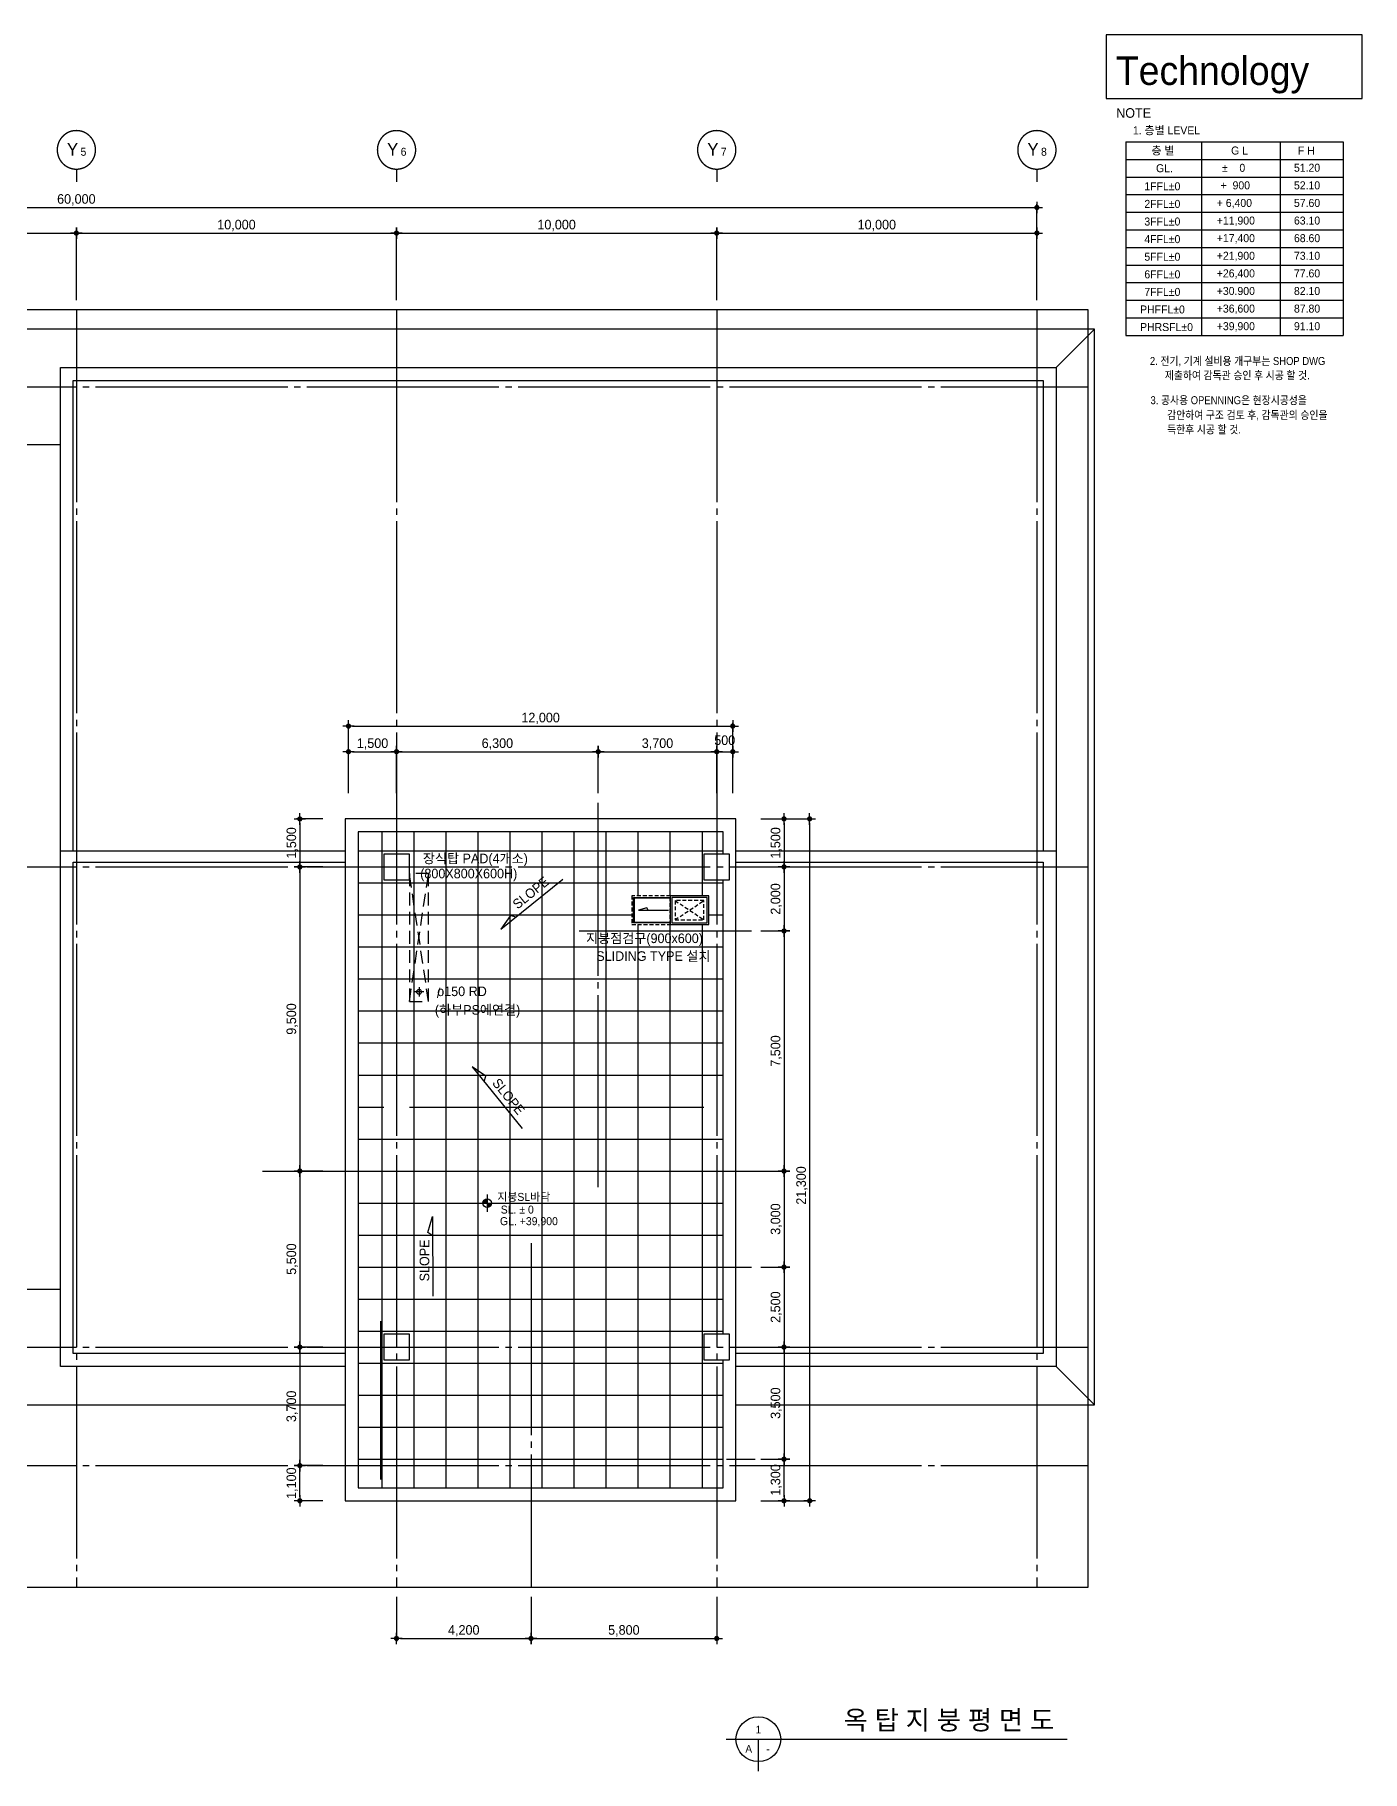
# Model space of a CAD drawing. Extents: x 14664173 to 14742335, y -1804798 to -1750552.
# Drawn here: x 14700873 to 14742335, y -1804798 to -1750552 of the extents above; entities that cross this region are included whole.
import ezdxf
from ezdxf.enums import TextEntityAlignment as Align

# ---------------------------------------------------------------- set-up
doc = ezdxf.new("R2010")
doc.units = 0
doc.header["$LTSCALE"] = 100
doc.header["$MEASUREMENT"] = 0
doc.header["$PDSIZE"] = -10
for name, pattern in [('CEN', [66, 60, -2, 2, -2]), ('HID', [2.3, 1.5, -0.8]), ('HIDD', [6, 4, -2])]:
    doc.linetypes.add(name, pattern=pattern)
doc.layers.get('0').update_dxf_attribs({"linetype": 'CONTINUOUS'})
doc.layers.get('Defpoints').update_dxf_attribs({"linetype": 'CONTINUOUS'})
for name, color, linetype in [('0-점검사다리', 7, 'CONTINUOUS'), ('8', 8, 'CONTINUOUS'), ('AXIS', 7, 'CEN'), ('CEN', 1, 'CEN'), ('DIM', 7, 'CONTINUOUS'), ('EL4', 6, 'CONTINUOUS'), ('HAT', 5, 'CONTINUOUS'), ('LEVEL-1', 4, 'CONTINUOUS'), ('SYM', 7, 'CONTINUOUS'), ('TE2', 3, 'CONTINUOUS'), ('TEXT', 2, 'CONTINUOUS'), ('TEXT1', 7, 'CONTINUOUS'), ('TITLE', 3, 'CONTINUOUS'), ('WINE', 8, 'CONTINUOUS'), ('우수드레인', 8, 'CONTINUOUS')]:
    doc.layers.add(name, color=color, linetype=linetype)
doc.styles.add('HY울를도M', font='HYWULM.TTF')
doc.styles.add('굴림', font='H2HDRM.TTF')
doc.styles.add('돋음', font='Dotum.ttf', dxfattribs={"height": 3})
doc.dimstyles.new('DIM50', dxfattribs={"dimscale": 50, "dimtxt": 3, "dimasz": 1.2, "dimexe": 1, "dimexo": 1, "dimgap": 0.6, "dimtad": 1, "dimdec": 4, "dimzin": 0, "dimdsep": 46, "dimlunit": 6, "dimtxsty": '굴림', "dimblk": 'DOTT', "dimcen": 0.09, "dimadec": 0, "dimazin": 0, "dimtfac": 1, "dimtdec": 4, "dimtofl": 0, "dimtmove": 2, "dimatfit": 2, "dimldrblk": 'DOTT', "dimfxl": 1, "dimtolj": 1, "dimtzin": 0, "dimarcsym": 0})

# ---------------------------------------------------------------- blocks, each defined once
blk = doc.blocks.new('DOTT')
for p, q in [((-1.5, 0), (1.5, 0)), ((0, 1.5), (0, -1.5))]:
    blk.add_line(p, q)
at = {"color": 6, "const_width": 0.68}
blk.add_lwpolyline([(-0.34, 0, 1), (0.34, 0, 1)], format="xyb", close=True, dxfattribs=at)
blk = doc.blocks.new('*D5')
at = {"layer": 'Defpoints', "color": 0, "lineweight": -3}
for p in [(14732173, -1755949), (14672173, -1759149), (14732173, -1759149)]:
    blk.add_point(p, dxfattribs=at)
at = {"layer": 'DIM', "color": 7, "lineweight": -2}
for p, q in [((14672173, -1758849), (14672173, -1755849)), ((14732173, -1758849), (14732173, -1755849)), ((14672293, -1755949), (14732053, -1755949))]:
    blk.add_line(p, q, dxfattribs=at)
at = {"layer": 'DIM', "color": 7, "lineweight": -2, "xscale": 120, "yscale": 120, "zscale": 120, "rotation": 180}
blk.add_blockref('DOTT', (14672173, -1755949), dxfattribs=at)
at = {"layer": 'DIM', "color": 7, "lineweight": -2, "xscale": 120, "yscale": 120, "zscale": 120}
blk.add_blockref('DOTT', (14732173, -1755949), dxfattribs=at)
at = {"layer": 'DIM', "color": 3, "insert": (14702173, -1755710), "char_height": 300, "attachment_point": 5, "style": '굴림'}
blk.add_mtext('\\A1;60,000', dxfattribs=at)
blk = doc.blocks.new('*D8')
at = {"layer": 'Defpoints', "color": 0, "lineweight": -3}
for p in [(14702173, -1756749), (14692173, -1759149), (14702173, -1759149)]:
    blk.add_point(p, dxfattribs=at)
at = {"layer": 'DIM', "color": 7, "lineweight": -2}
for p, q in [((14692173, -1758849), (14692173, -1756649)), ((14692293, -1756749), (14702053, -1756749)), ((14702173, -1758849), (14702173, -1756649))]:
    blk.add_line(p, q, dxfattribs=at)
at = {"layer": 'DIM', "color": 7, "lineweight": -2, "xscale": 120, "yscale": 120, "zscale": 120, "rotation": 180}
blk.add_blockref('DOTT', (14692173, -1756749), dxfattribs=at)
at = {"layer": 'DIM', "color": 7, "lineweight": -2, "xscale": 120, "yscale": 120, "zscale": 120}
blk.add_blockref('DOTT', (14702173, -1756749), dxfattribs=at)
at = {"layer": 'DIM', "color": 3, "insert": (14697173, -1756511), "char_height": 300, "attachment_point": 5, "style": '굴림'}
blk.add_mtext('\\A1;10,000', dxfattribs=at)
blk = doc.blocks.new('*D9')
at = {"layer": 'Defpoints', "color": 0, "lineweight": -3}
for p in [(14712173, -1756749), (14702173, -1759149), (14712173, -1759149)]:
    blk.add_point(p, dxfattribs=at)
at = {"layer": 'DIM', "color": 7, "lineweight": -2}
for p, q in [((14702173, -1758849), (14702173, -1756649)), ((14702293, -1756749), (14712053, -1756749)), ((14712173, -1758849), (14712173, -1756649))]:
    blk.add_line(p, q, dxfattribs=at)
at = {"layer": 'DIM', "color": 7, "lineweight": -2, "xscale": 120, "yscale": 120, "zscale": 120, "rotation": 180}
blk.add_blockref('DOTT', (14702173, -1756749), dxfattribs=at)
at = {"layer": 'DIM', "color": 7, "lineweight": -2, "xscale": 120, "yscale": 120, "zscale": 120}
blk.add_blockref('DOTT', (14712173, -1756749), dxfattribs=at)
at = {"layer": 'DIM', "color": 3, "insert": (14707173, -1756511), "char_height": 300, "attachment_point": 5, "style": '굴림'}
blk.add_mtext('\\A1;10,000', dxfattribs=at)
blk = doc.blocks.new('*D10')
at = {"layer": 'Defpoints', "color": 0, "lineweight": -3}
for p in [(14722173, -1756749), (14712173, -1759149), (14722173, -1759149)]:
    blk.add_point(p, dxfattribs=at)
at = {"layer": 'DIM', "color": 7, "lineweight": -2}
for p, q in [((14712173, -1758849), (14712173, -1756649)), ((14712293, -1756749), (14722053, -1756749)), ((14722173, -1758849), (14722173, -1756649))]:
    blk.add_line(p, q, dxfattribs=at)
at = {"layer": 'DIM', "color": 7, "lineweight": -2, "xscale": 120, "yscale": 120, "zscale": 120, "rotation": 180}
blk.add_blockref('DOTT', (14712173, -1756749), dxfattribs=at)
at = {"layer": 'DIM', "color": 7, "lineweight": -2, "xscale": 120, "yscale": 120, "zscale": 120}
blk.add_blockref('DOTT', (14722173, -1756749), dxfattribs=at)
at = {"layer": 'DIM', "color": 3, "insert": (14717173, -1756511), "char_height": 300, "attachment_point": 5, "style": '굴림'}
blk.add_mtext('\\A1;10,000', dxfattribs=at)
blk = doc.blocks.new('*D11')
at = {"layer": 'Defpoints', "color": 0, "lineweight": -3}
for p in [(14732173, -1756749), (14722173, -1759149), (14732173, -1759149)]:
    blk.add_point(p, dxfattribs=at)
at = {"layer": 'DIM', "color": 7, "lineweight": -2}
for p, q in [((14722173, -1758849), (14722173, -1756649)), ((14722293, -1756749), (14732053, -1756749)), ((14732173, -1758849), (14732173, -1756649))]:
    blk.add_line(p, q, dxfattribs=at)
at = {"layer": 'DIM', "color": 7, "lineweight": -2, "xscale": 120, "yscale": 120, "zscale": 120, "rotation": 180}
blk.add_blockref('DOTT', (14722173, -1756749), dxfattribs=at)
at = {"layer": 'DIM', "color": 7, "lineweight": -2, "xscale": 120, "yscale": 120, "zscale": 120}
blk.add_blockref('DOTT', (14732173, -1756749), dxfattribs=at)
at = {"layer": 'DIM', "color": 3, "insert": (14727173, -1756511), "char_height": 300, "attachment_point": 5, "style": '굴림'}
blk.add_mtext('\\A1;10,000', dxfattribs=at)
blk = doc.blocks.new('*D12')
at = {"layer": 'Defpoints', "color": 0, "lineweight": -3}
for p in [(14723255, -1776549), (14723255, -1778549), (14724275, -1778549)]:
    blk.add_point(p, dxfattribs=at)
at = {"layer": 'DIM', "color": 7, "lineweight": -2}
for p, q in [((14723555, -1776549), (14724375, -1776549)), ((14724275, -1776669), (14724275, -1778429)), ((14723555, -1778549), (14724375, -1778549))]:
    blk.add_line(p, q, dxfattribs=at)
at = {"layer": 'DIM', "color": 7, "lineweight": -2, "xscale": 120, "yscale": 120, "zscale": 120}
for p, rotation in [((14724275, -1776549), 90), ((14724275, -1778549), 270)]:
    blk.add_blockref('DOTT', p, dxfattribs=dict(at, rotation=rotation))
at = {"layer": 'DIM', "color": 3, "insert": (14724036, -1777549), "char_height": 300, "attachment_point": 5, "rotation": 90, "style": '굴림'}
blk.add_mtext('\\A1;2,000', dxfattribs=at)
blk = doc.blocks.new('*D13')
at = {"layer": 'Defpoints', "color": 0, "lineweight": -3}
for p in [(14723255, -1778549), (14723255, -1786049), (14724275, -1786049)]:
    blk.add_point(p, dxfattribs=at)
at = {"layer": 'DIM', "color": 7, "lineweight": -2}
for p, q in [((14723555, -1778549), (14724375, -1778549)), ((14724275, -1778669), (14724275, -1785929)), ((14723555, -1786049), (14724375, -1786049))]:
    blk.add_line(p, q, dxfattribs=at)
at = {"layer": 'DIM', "color": 7, "lineweight": -2, "xscale": 120, "yscale": 120, "zscale": 120}
for p, rotation in [((14724275, -1778549), 90), ((14724275, -1786049), 270)]:
    blk.add_blockref('DOTT', p, dxfattribs=dict(at, rotation=rotation))
at = {"layer": 'DIM', "color": 3, "insert": (14724037, -1782299), "char_height": 300, "attachment_point": 5, "rotation": 90, "style": '굴림'}
blk.add_mtext('\\A1;7,500', dxfattribs=at)
blk = doc.blocks.new('*D14')
at = {"layer": 'Defpoints', "color": 0, "lineweight": -3}
for p in [(14723255, -1786049), (14723255, -1789049), (14724275, -1789049)]:
    blk.add_point(p, dxfattribs=at)
at = {"layer": 'DIM', "color": 7, "lineweight": -2}
for p, q in [((14723555, -1786049), (14724375, -1786049)), ((14724275, -1786169), (14724275, -1788929)), ((14723555, -1789049), (14724375, -1789049))]:
    blk.add_line(p, q, dxfattribs=at)
at = {"layer": 'DIM', "color": 7, "lineweight": -2, "xscale": 120, "yscale": 120, "zscale": 120}
for p, rotation in [((14724275, -1786049), 90), ((14724275, -1789049), 270)]:
    blk.add_blockref('DOTT', p, dxfattribs=dict(at, rotation=rotation))
at = {"layer": 'DIM', "color": 3, "insert": (14724036, -1787549), "char_height": 300, "attachment_point": 5, "rotation": 90, "style": '굴림'}
blk.add_mtext('\\A1;3,000', dxfattribs=at)
blk = doc.blocks.new('*D15')
at = {"layer": 'Defpoints', "color": 0, "lineweight": -3}
for p in [(14723255, -1791549), (14723255, -1795049), (14724275, -1795049)]:
    blk.add_point(p, dxfattribs=at)
at = {"layer": 'DIM', "color": 7, "lineweight": -2}
for p, q in [((14723555, -1791549), (14724375, -1791549)), ((14724275, -1791669), (14724275, -1794929)), ((14723555, -1795049), (14724375, -1795049))]:
    blk.add_line(p, q, dxfattribs=at)
at = {"layer": 'DIM', "color": 7, "lineweight": -2, "xscale": 120, "yscale": 120, "zscale": 120}
for p, rotation in [((14724275, -1791549), 90), ((14724275, -1795049), 270)]:
    blk.add_blockref('DOTT', p, dxfattribs=dict(at, rotation=rotation))
at = {"layer": 'DIM', "color": 3, "insert": (14724036, -1793299), "char_height": 300, "attachment_point": 5, "rotation": 90, "style": '굴림'}
blk.add_mtext('\\A1;3,500', dxfattribs=at)
blk = doc.blocks.new('*D16')
at = {"layer": 'Defpoints', "color": 0, "lineweight": -3}
for p in [(14723255, -1795049), (14724275, -1795049), (14723255, -1796349)]:
    blk.add_point(p, dxfattribs=at)
at = {"layer": 'DIM', "color": 7, "lineweight": -2}
for p, q in [((14723555, -1795049), (14724375, -1795049)), ((14724275, -1796229), (14724275, -1795169)), ((14723555, -1796349), (14724375, -1796349))]:
    blk.add_line(p, q, dxfattribs=at)
at = {"layer": 'DIM', "color": 7, "lineweight": -2, "xscale": 120, "yscale": 120, "zscale": 120}
for p, rotation in [((14724275, -1795049), 90), ((14724275, -1796349), 270)]:
    blk.add_blockref('DOTT', p, dxfattribs=dict(at, rotation=rotation))
at = {"layer": 'DIM', "color": 3, "insert": (14724036, -1795699), "char_height": 300, "attachment_point": 5, "rotation": 90, "style": '굴림'}
blk.add_mtext('\\A1;1,300', dxfattribs=at)
blk = doc.blocks.new('BOMBOM_S')
at = {"color": 7}
blk.add_line((0, 0.4), (0, 0), dxfattribs=at)
blk.add_lwpolyline([(-0.6, 1, 1), (0.6, 1, 1), (-0.6, 1, 1)], format="xyb", dxfattribs=at)
at = {"color": 1, "style": '돋음'}
for tag, p, height in [('X', (-0.295, 0.816), 0.4), ('N', (0.129, 0.816), 0.25)]:
    blk.add_attdef(tag, p, '', height=height, dxfattribs=at)
blk = doc.blocks.new('*D23')
at = {"layer": 'Defpoints', "color": 0, "lineweight": -3}
for p in [(14722173, -1772949), (14718473, -1774549), (14722173, -1774549)]:
    blk.add_point(p, dxfattribs=at)
at = {"layer": 'DIM', "color": 7, "lineweight": -2}
for p, q in [((14718473, -1774249), (14718473, -1772849)), ((14718593, -1772949), (14722053, -1772949)), ((14722173, -1774249), (14722173, -1772849))]:
    blk.add_line(p, q, dxfattribs=at)
at = {"layer": 'DIM', "color": 7, "lineweight": -2, "xscale": 120, "yscale": 120, "zscale": 120, "rotation": 180}
blk.add_blockref('DOTT', (14718473, -1772949), dxfattribs=at)
at = {"layer": 'DIM', "color": 7, "lineweight": -2, "xscale": 120, "yscale": 120, "zscale": 120}
blk.add_blockref('DOTT', (14722173, -1772949), dxfattribs=at)
at = {"layer": 'DIM', "color": 3, "insert": (14720323, -1772710), "char_height": 300, "attachment_point": 5, "style": '굴림'}
blk.add_mtext('\\A1;3,700', dxfattribs=at)
blk = doc.blocks.new('*D24')
at = {"layer": 'Defpoints', "color": 0, "lineweight": -3}
for p in [(14718473, -1772949), (14712173, -1774549), (14718473, -1774549)]:
    blk.add_point(p, dxfattribs=at)
at = {"layer": 'DIM', "color": 7, "lineweight": -2}
for p, q in [((14712173, -1774249), (14712173, -1772849)), ((14712293, -1772949), (14718353, -1772949)), ((14718473, -1774249), (14718473, -1772849))]:
    blk.add_line(p, q, dxfattribs=at)
at = {"layer": 'DIM', "color": 7, "lineweight": -2, "xscale": 120, "yscale": 120, "zscale": 120, "rotation": 180}
blk.add_blockref('DOTT', (14712173, -1772949), dxfattribs=at)
at = {"layer": 'DIM', "color": 7, "lineweight": -2, "xscale": 120, "yscale": 120, "zscale": 120}
blk.add_blockref('DOTT', (14718473, -1772949), dxfattribs=at)
at = {"layer": 'DIM', "color": 3, "insert": (14715323, -1772710), "char_height": 300, "attachment_point": 5, "style": '굴림'}
blk.add_mtext('\\A1;6,300', dxfattribs=at)
blk = doc.blocks.new('*D25')
at = {"layer": 'Defpoints', "color": 0, "lineweight": -3}
for p in [(14723255, -1789049), (14723255, -1791549), (14724275, -1791549)]:
    blk.add_point(p, dxfattribs=at)
at = {"layer": 'DIM', "color": 7, "lineweight": -2}
for p, q in [((14723555, -1789049), (14724375, -1789049)), ((14724275, -1789169), (14724275, -1791429)), ((14723555, -1791549), (14724375, -1791549))]:
    blk.add_line(p, q, dxfattribs=at)
at = {"layer": 'DIM', "color": 7, "lineweight": -2, "xscale": 120, "yscale": 120, "zscale": 120}
for p, rotation in [((14724275, -1789049), 90), ((14724275, -1791549), 270)]:
    blk.add_blockref('DOTT', p, dxfattribs=dict(at, rotation=rotation))
at = {"layer": 'DIM', "color": 3, "insert": (14724036, -1790299), "char_height": 300, "attachment_point": 5, "rotation": 90, "style": '굴림'}
blk.add_mtext('\\A1;2,500', dxfattribs=at)
blk = doc.blocks.new('*D26')
at = {"layer": 'Defpoints', "color": 0, "lineweight": -3}
for p in [(14710173, -1776549), (14709153, -1786049), (14710173, -1786049)]:
    blk.add_point(p, dxfattribs=at)
at = {"layer": 'DIM', "color": 7, "lineweight": -2}
for p, q in [((14709873, -1776549), (14709053, -1776549)), ((14709153, -1776669), (14709153, -1785929)), ((14709873, -1786049), (14709053, -1786049))]:
    blk.add_line(p, q, dxfattribs=at)
at = {"layer": 'DIM', "color": 7, "lineweight": -2, "xscale": 120, "yscale": 120, "zscale": 120}
for p, rotation in [((14709153, -1776549), 90), ((14709153, -1786049), 270)]:
    blk.add_blockref('DOTT', p, dxfattribs=dict(at, rotation=rotation))
at = {"layer": 'DIM', "color": 3, "insert": (14708915, -1781299), "char_height": 300, "attachment_point": 5, "rotation": 90, "style": '굴림'}
blk.add_mtext('\\A1;9,500', dxfattribs=at)
blk = doc.blocks.new('*D27')
at = {"layer": 'Defpoints', "color": 0, "lineweight": -3}
for p in [(14710173, -1786049), (14709153, -1791549), (14710173, -1791549)]:
    blk.add_point(p, dxfattribs=at)
at = {"layer": 'DIM', "color": 7, "lineweight": -2}
for p, q in [((14709873, -1786049), (14709053, -1786049)), ((14709153, -1786169), (14709153, -1791429)), ((14709873, -1791549), (14709053, -1791549))]:
    blk.add_line(p, q, dxfattribs=at)
at = {"layer": 'DIM', "color": 7, "lineweight": -2, "xscale": 120, "yscale": 120, "zscale": 120}
for p, rotation in [((14709153, -1786049), 90), ((14709153, -1791549), 270)]:
    blk.add_blockref('DOTT', p, dxfattribs=dict(at, rotation=rotation))
at = {"layer": 'DIM', "color": 3, "insert": (14708915, -1788799), "char_height": 300, "attachment_point": 5, "rotation": 90, "style": '굴림'}
blk.add_mtext('\\A1;5,500', dxfattribs=at)
blk = doc.blocks.new('*D28')
at = {"layer": 'Defpoints', "color": 0, "lineweight": -3}
for p in [(14723255, -1775049), (14723255, -1776549), (14724275, -1776549)]:
    blk.add_point(p, dxfattribs=at)
at = {"layer": 'DIM', "color": 7, "lineweight": -2}
for p, q in [((14723555, -1775049), (14724375, -1775049)), ((14724275, -1775169), (14724275, -1776429)), ((14723555, -1776549), (14724375, -1776549))]:
    blk.add_line(p, q, dxfattribs=at)
at = {"layer": 'DIM', "color": 7, "lineweight": -2, "xscale": 120, "yscale": 120, "zscale": 120}
for p, rotation in [((14724275, -1775049), 90), ((14724275, -1776549), 270)]:
    blk.add_blockref('DOTT', p, dxfattribs=dict(at, rotation=rotation))
at = {"layer": 'DIM', "color": 3, "insert": (14724037, -1775799), "char_height": 300, "attachment_point": 5, "rotation": 90, "style": '굴림'}
blk.add_mtext('\\A1;1,500', dxfattribs=at)
blk = doc.blocks.new('*D29')
at = {"layer": 'Defpoints', "color": 0, "lineweight": -3}
for p in [(14710173, -1791549), (14709153, -1795249), (14710173, -1795249)]:
    blk.add_point(p, dxfattribs=at)
at = {"layer": 'DIM', "color": 7, "lineweight": -2}
for p, q in [((14709873, -1791549), (14709053, -1791549)), ((14709153, -1791669), (14709153, -1795129)), ((14709873, -1795249), (14709053, -1795249))]:
    blk.add_line(p, q, dxfattribs=at)
at = {"layer": 'DIM', "color": 7, "lineweight": -2, "xscale": 120, "yscale": 120, "zscale": 120}
for p, rotation in [((14709153, -1791549), 90), ((14709153, -1795249), 270)]:
    blk.add_blockref('DOTT', p, dxfattribs=dict(at, rotation=rotation))
at = {"layer": 'DIM', "color": 3, "insert": (14708914, -1793399), "char_height": 300, "attachment_point": 5, "rotation": 90, "style": '굴림'}
blk.add_mtext('\\A1;3,700', dxfattribs=at)
blk = doc.blocks.new('*D30')
at = {"layer": 'Defpoints', "color": 0, "lineweight": -3}
for p in [(14712173, -1772949), (14710673, -1774549), (14712173, -1774549)]:
    blk.add_point(p, dxfattribs=at)
at = {"layer": 'DIM', "color": 7, "lineweight": -2}
for p, q in [((14710673, -1774249), (14710673, -1772849)), ((14710793, -1772949), (14712053, -1772949)), ((14712173, -1774249), (14712173, -1772849))]:
    blk.add_line(p, q, dxfattribs=at)
at = {"layer": 'DIM', "color": 7, "lineweight": -2, "xscale": 120, "yscale": 120, "zscale": 120, "rotation": 180}
blk.add_blockref('DOTT', (14710673, -1772949), dxfattribs=at)
at = {"layer": 'DIM', "color": 7, "lineweight": -2, "xscale": 120, "yscale": 120, "zscale": 120}
blk.add_blockref('DOTT', (14712173, -1772949), dxfattribs=at)
at = {"layer": 'DIM', "color": 3, "insert": (14711423, -1772711), "char_height": 300, "attachment_point": 5, "style": '굴림'}
blk.add_mtext('\\A1;1,500', dxfattribs=at)
blk = doc.blocks.new('*D31')
at = {"layer": 'Defpoints', "color": 0, "lineweight": -3}
for p in [(14722673, -1772949), (14722173, -1774549), (14722673, -1774549)]:
    blk.add_point(p, dxfattribs=at)
at = {"layer": 'DIM', "color": 7, "lineweight": -2}
for p, q in [((14722173, -1774249), (14722173, -1772849)), ((14722293, -1772949), (14722553, -1772949)), ((14722673, -1774249), (14722673, -1772849))]:
    blk.add_line(p, q, dxfattribs=at)
at = {"layer": 'DIM', "color": 7, "lineweight": -2, "xscale": 120, "yscale": 120, "zscale": 120, "rotation": 180}
blk.add_blockref('DOTT', (14722173, -1772949), dxfattribs=at)
at = {"layer": 'DIM', "color": 7, "lineweight": -2, "xscale": 120, "yscale": 120, "zscale": 120}
blk.add_blockref('DOTT', (14722673, -1772949), dxfattribs=at)
at = {"layer": 'DIM', "color": 3, "insert": (14722423, -1772592), "char_height": 300, "attachment_point": 5, "style": '굴림'}
blk.add_mtext('\\A1;500', dxfattribs=at)
blk = doc.blocks.new('*D32')
at = {"layer": 'Defpoints', "color": 0, "lineweight": -3}
for p in [(14710173, -1775049), (14709153, -1776549), (14710173, -1776549)]:
    blk.add_point(p, dxfattribs=at)
at = {"layer": 'DIM', "color": 7, "lineweight": -2}
for p, q in [((14709873, -1775049), (14709053, -1775049)), ((14709153, -1775169), (14709153, -1776429)), ((14709873, -1776549), (14709053, -1776549))]:
    blk.add_line(p, q, dxfattribs=at)
at = {"layer": 'DIM', "color": 7, "lineweight": -2, "xscale": 120, "yscale": 120, "zscale": 120}
for p, rotation in [((14709153, -1775049), 90), ((14709153, -1776549), 270)]:
    blk.add_blockref('DOTT', p, dxfattribs=dict(at, rotation=rotation))
at = {"layer": 'DIM', "color": 3, "insert": (14708915, -1775799), "char_height": 300, "attachment_point": 5, "rotation": 90, "style": '굴림'}
blk.add_mtext('\\A1;1,500', dxfattribs=at)
blk = doc.blocks.new('*D33')
at = {"layer": 'Defpoints', "color": 0, "lineweight": -3}
for p in [(14709153, -1795249), (14710173, -1795249), (14710173, -1796349)]:
    blk.add_point(p, dxfattribs=at)
at = {"layer": 'DIM', "color": 7, "lineweight": -2}
for p, q in [((14709873, -1795249), (14709053, -1795249)), ((14709153, -1796229), (14709153, -1795369)), ((14709873, -1796349), (14709053, -1796349))]:
    blk.add_line(p, q, dxfattribs=at)
at = {"layer": 'DIM', "color": 7, "lineweight": -2, "xscale": 120, "yscale": 120, "zscale": 120}
for p, rotation in [((14709153, -1795249), 90), ((14709153, -1796349), 270)]:
    blk.add_blockref('DOTT', p, dxfattribs=dict(at, rotation=rotation))
at = {"layer": 'DIM', "color": 3, "insert": (14708915, -1795799), "char_height": 300, "attachment_point": 5, "rotation": 90, "style": '굴림'}
blk.add_mtext('\\A1;1,100', dxfattribs=at)
blk = doc.blocks.new('*D34')
at = {"layer": 'Defpoints', "color": 0, "lineweight": -3}
for p in [(14722673, -1772149), (14710673, -1774549), (14722673, -1774549)]:
    blk.add_point(p, dxfattribs=at)
at = {"layer": 'DIM', "color": 7, "lineweight": -2}
for p, q in [((14710673, -1774249), (14710673, -1772049)), ((14710793, -1772149), (14722553, -1772149)), ((14722673, -1774249), (14722673, -1772049))]:
    blk.add_line(p, q, dxfattribs=at)
at = {"layer": 'DIM', "color": 7, "lineweight": -2, "xscale": 120, "yscale": 120, "zscale": 120, "rotation": 180}
blk.add_blockref('DOTT', (14710673, -1772149), dxfattribs=at)
at = {"layer": 'DIM', "color": 7, "lineweight": -2, "xscale": 120, "yscale": 120, "zscale": 120}
blk.add_blockref('DOTT', (14722673, -1772149), dxfattribs=at)
at = {"layer": 'DIM', "color": 3, "insert": (14716673, -1771910), "char_height": 300, "attachment_point": 5, "style": '굴림'}
blk.add_mtext('\\A1;12,000', dxfattribs=at)
blk = doc.blocks.new('*D35')
at = {"layer": 'Defpoints', "color": 0, "lineweight": -3}
for p in [(14723255, -1775049), (14723255, -1796349), (14725075, -1796349)]:
    blk.add_point(p, dxfattribs=at)
at = {"layer": 'DIM', "color": 7, "lineweight": -2}
for p, q in [((14723555, -1775049), (14725175, -1775049)), ((14725075, -1775169), (14725075, -1796229)), ((14723555, -1796349), (14725175, -1796349))]:
    blk.add_line(p, q, dxfattribs=at)
at = {"layer": 'DIM', "color": 7, "lineweight": -2, "xscale": 120, "yscale": 120, "zscale": 120}
for p, rotation in [((14725075, -1775049), 90), ((14725075, -1796349), 270)]:
    blk.add_blockref('DOTT', p, dxfattribs=dict(at, rotation=rotation))
at = {"layer": 'DIM', "color": 3, "insert": (14724836, -1786499), "char_height": 300, "attachment_point": 5, "rotation": 90, "style": '굴림'}
blk.add_mtext('\\A1;21,300', dxfattribs=at)
blk = doc.blocks.new('*D36')
at = {"layer": 'Defpoints', "color": 0, "lineweight": -3}
for p in [(14712173, -1799049), (14716373, -1799049), (14716373, -1800649)]:
    blk.add_point(p, dxfattribs=at)
at = {"layer": 'DIM', "color": 7, "lineweight": -2}
for p, q in [((14712173, -1799349), (14712173, -1800749)), ((14716373, -1799349), (14716373, -1800749)), ((14712293, -1800649), (14716253, -1800649))]:
    blk.add_line(p, q, dxfattribs=at)
at = {"layer": 'DIM', "color": 7, "lineweight": -2, "xscale": 120, "yscale": 120, "zscale": 120, "rotation": 180}
blk.add_blockref('DOTT', (14712173, -1800649), dxfattribs=at)
at = {"layer": 'DIM', "color": 7, "lineweight": -2, "xscale": 120, "yscale": 120, "zscale": 120}
blk.add_blockref('DOTT', (14716373, -1800649), dxfattribs=at)
at = {"layer": 'DIM', "color": 3, "insert": (14714273, -1800410), "char_height": 300, "attachment_point": 5, "style": '굴림'}
blk.add_mtext('\\A1;4,200', dxfattribs=at)
blk = doc.blocks.new('*D37')
at = {"layer": 'Defpoints', "color": 0, "lineweight": -3}
for p in [(14716373, -1799049), (14722173, -1799049), (14722173, -1800649)]:
    blk.add_point(p, dxfattribs=at)
at = {"layer": 'DIM', "color": 7, "lineweight": -2}
for p, q in [((14716373, -1799349), (14716373, -1800749)), ((14722173, -1799349), (14722173, -1800749)), ((14716493, -1800649), (14722053, -1800649))]:
    blk.add_line(p, q, dxfattribs=at)
at = {"layer": 'DIM', "color": 7, "lineweight": -2, "xscale": 120, "yscale": 120, "zscale": 120, "rotation": 180}
blk.add_blockref('DOTT', (14716373, -1800649), dxfattribs=at)
at = {"layer": 'DIM', "color": 7, "lineweight": -2, "xscale": 120, "yscale": 120, "zscale": 120}
blk.add_blockref('DOTT', (14722173, -1800649), dxfattribs=at)
at = {"layer": 'DIM', "color": 3, "insert": (14719273, -1800411), "char_height": 300, "attachment_point": 5, "style": '굴림'}
blk.add_mtext('\\A1;5,800', dxfattribs=at)

msp = doc.modelspace()

# ---------------------------------------------------------------- hatches: boundary and pattern name
at = {"layer": '8'}
h = msp.add_hatch(dxfattribs=at)
h.set_pattern_fill('_USER', color=256, scale=1000, style=0, double=1, pattern_type=0)
h.set_pattern_definition([(0, (14590723.2, -1769049.2), (0, 1000), []), (90, (14590723.2, -1769049.2), (-1000, 6e-14), [])])
h.paths.add_polyline_path([(14712573.21252, -1783649.19177), (14711773.21252, -1783649.19177), (14711773.21252, -1784449.19177), (14712573.21252, -1784449.19177)], flags=0)
h.paths.add_polyline_path([(14721923.21252, -1777449.19177), (14721923.21252, -1778349.19177), (14720723.21252, -1778349.19177), (14720723.21252, -1777449.19177)])
h.paths.add_polyline_path([(14721773.21252, -1783649.19177), (14722373.21252, -1783649.19177), (14722373.21252, -1775449.19177), (14710973.21252, -1775449.19177), (14710973.21252, -1795949.19177), (14722373.21252, -1795949.19177), (14722373.21252, -1784449.19177), (14721773.21252, -1784449.19177)])
h.paths.add_polyline_path([(14720723.21252, -1777449.19177), (14720723.21252, -1778349.19177), (14719523.21252, -1778349.19177), (14719523.21252, -1777449.19177)])
at = {"layer": 'LEVEL-1'}
h = msp.add_hatch(color=256, dxfattribs=at)
h.paths.add_polyline_path([(14715002.05043, -1787049.19177), (14715002.05043, -1786914.79312, 0.4142135624), (14714867.65177, -1787049.19177)])
h.paths.add_polyline_path([(14715002.05043, -1787049.19177), (14715002.05043, -1787183.59043, 0.4142135624), (14715136.44909, -1787049.19177)])

# ---------------------------------------------------------------- linework, layer by layer
at = {"layer": '0-점검사다리', "color": 6, "linetype": 'HID', "ltscale": 0.8}
for p, q in [((14720873.21252, -1778199.19177), (14721773.21252, -1777599.19177)), ((14720873.21252, -1777599.19177), (14721773.21252, -1778199.19177))]:
    msp.add_line(p, q, dxfattribs=at)
for points in [[(14720723.21252, -1777449.19177), (14719523.21252, -1777449.19177), (14719523.21252, -1778349.19177), (14720723.21252, -1778349.19177)], [(14721773.21252, -1777599.19177), (14720873.21252, -1777599.19177), (14720873.21252, -1778199.19177), (14721773.21252, -1778199.19177)], [(14721773.21252, -1777599.19177), (14720873.21252, -1777599.19177), (14720873.21252, -1778199.19177), (14721773.21252, -1778199.19177)], [(14721773.21252, -1777599.19177), (14720873.21252, -1777599.19177), (14720873.21252, -1778199.19177), (14721773.21252, -1778199.19177)]]:
    msp.add_lwpolyline(points, close=True, dxfattribs=at)
at = {"layer": '0-점검사다리', "color": 6, "ltscale": 0.8}
for points in [[(14721923.21252, -1777449.19177), (14720723.21252, -1777449.19177), (14720723.21252, -1778349.19177), (14721923.21252, -1778349.19177)], [(14721873.21252, -1777499.19177), (14720773.21252, -1777499.19177), (14720773.21252, -1778299.19177), (14721873.21252, -1778299.19177)]]:
    msp.add_lwpolyline(points, close=True, dxfattribs=at)
at = {"layer": '8'}
for p, q in [((14734947.83558, -1753896.6152), (14734947.83558, -1759946.5547)), ((14734947.83558, -1753896.6152), (14741734.95657, -1753896.6152)), ((14737313.35086, -1753896.6152), (14737313.35086, -1759946.5547)), ((14739766.2297, -1753896.6152), (14739766.2297, -1759946.5547)), ((14741734.95657, -1753896.6152), (14741734.95657, -1759946.5547)), ((14734947.83558, -1754446.6097), (14741734.95657, -1754446.6097)), ((14734947.83558, -1754996.6042), (14741734.95657, -1754996.6042)), ((14734947.83558, -1755546.5987), (14741734.95657, -1755546.5987)), ((14734947.83558, -1756096.5932), (14741734.95657, -1756096.5932)), ((14734947.83558, -1756646.5877), (14741734.95657, -1756646.5877)), ((14734947.83558, -1757196.5822), (14741734.95657, -1757196.5822)), ((14734947.83558, -1757746.5767), (14741734.95657, -1757746.5767)), ((14734947.83558, -1758296.5712), (14741734.95657, -1758296.5712)), ((14734947.83558, -1758846.5657), (14741734.95657, -1758846.5657)), ((14734947.83558, -1759396.5602), (14741734.95657, -1759396.5602)), ((14733973.21252, -1759749.19177), (14732773.21252, -1760949.19177)), ((14734947.83558, -1759946.5547), (14741734.95657, -1759946.5547)), ((14701673.21252, -1776049.19177), (14710573.21252, -1776049.19177)), ((14702073.21252, -1776399.19177), (14710573.21252, -1776399.19177)), ((14722773.21252, -1776049.19177), (14732773.21252, -1776049.19177)), ((14722773.21252, -1776399.19177), (14732373.21252, -1776399.19177)), ((14733973.21252, -1793349.19177), (14732773.21252, -1792149.19177))]:
    msp.add_line(p, q, dxfattribs=at)
at = {"layer": '8', "ltscale": 3}
msp.add_lwpolyline([(14734334.95658, -1752546.6152), (14742334.95657, -1752546.6152), (14742334.95657, -1750552.37395), (14734334.95658, -1750552.37395)], close=True, dxfattribs=at)
at = {"layer": '8'}
for points in [[(14722773.21252, -1793349.19177), (14733973.21252, -1793349.19177), (14733973.21252, -1759749.19177), (14700173.21252, -1759749.19177), (14700173.21252, -1763349.19177), (14701673.21252, -1763349.19177)], [(14710573.21252, -1792149.19177), (14701673.21252, -1792149.19177), (14701673.21252, -1760949.19177), (14732773.21252, -1760949.19177), (14732773.21252, -1792149.19177), (14722773.21252, -1792149.19177)], [(14702073.21252, -1776049.19177), (14702073.21252, -1761349.19177), (14732373.21252, -1761349.19177), (14732373.21252, -1776049.19177)], [(14732373.21252, -1776399.19177), (14732373.21252, -1791749.19177), (14722773.21252, -1791749.19177), (14722773.21252, -1775049.19177), (14721673.21408, -1775049.19177)], [(14710573.21252, -1791749.19177), (14702073.21252, -1791749.19177), (14702073.21252, -1776399.19177)], [(14701673.21252, -1789749.19178), (14679473.21252, -1789749.19177), (14679473.21252, -1791299.19177)], [(14679323.21252, -1793349.19177), (14710573.21252, -1793349.19177)]]:
    msp.add_lwpolyline(points, dxfattribs=at)
at = {"layer": 'CEN', "linetype": 'CEN'}
for p, q in [((14702173.21252, -1759149.19177), (14702173.21252, -1799049.19177)), ((14712173.21252, -1759149.19177), (14712173.21252, -1799049.19177)), ((14722173.21252, -1759149.19177), (14722173.21252, -1799049.19177)), ((14732173.21252, -1759149.19177), (14732173.21252, -1799049.19177)), ((14669773.21252, -1761549.19177), (14733773.21252, -1761549.19177)), ((14718473.21252, -1786549.19177), (14718473.21252, -1774549.19177)), ((14669773.21252, -1776549.19177), (14733773.21252, -1776549.19177)), ((14717873.36911, -1778549.19177), (14723255.49679, -1778549.19177)), ((14707981.95656, -1786049.19177), (14723685.95656, -1786049.19177)), ((14717873.21252, -1786049.19177), (14723255.49679, -1786049.19177)), ((14716373.21252, -1788298.67909), (14716373.21252, -1799049.19177)), ((14714853.67094, -1789049.19177), (14723255.49679, -1789049.19177)), ((14711673.21252, -1790740.00879), (14711673.21252, -1795681.56875)), ((14669773.21252, -1791549.19177), (14733773.21252, -1791549.19177)), ((14669773.21252, -1795249.19177), (14733773.21252, -1795249.19177)), ((14715875.63475, -1795049.19177), (14723375.63475, -1795049.19177))]:
    msp.add_line(p, q, dxfattribs=at)
at = {"layer": 'Defpoints', "color": 76}
msp.add_lwpolyline([(14669773.21252, -1799049.19177), (14733773.21252, -1799049.19177), (14733773.21252, -1759149.19177), (14669773.21252, -1759149.19177)], close=True, dxfattribs=at)
at = {"layer": 'EL4', "color": 4}
for points in [[(14722773.21252, -1796349.19177), (14722773.21252, -1775049.19177), (14710573.21252, -1775049.19177), (14710573.21252, -1796349.19177), (14722773.21252, -1796349.19177)], [(14722373.21252, -1776149.19177), (14722373.21252, -1775449.19177), (14710973.21252, -1775449.19177), (14710973.21252, -1795949.19177), (14722373.21252, -1795949.19177), (14722373.21252, -1791949.19177)], [(14722373.21252, -1786449.19177), (14722373.21252, -1776949.19177)], [(14722373.21252, -1791149.19177), (14722373.21252, -1786449.19177)]]:
    msp.add_lwpolyline(points, dxfattribs=at)
at = {"layer": 'HAT', "linetype": 'HIDD'}
for p, q in [((14713173.21252, -1780749.19177), (14712573.21252, -1776749.19177)), ((14712573.21252, -1780749.19177), (14713173.21252, -1776749.19177))]:
    msp.add_line(p, q, dxfattribs=at)
msp.add_lwpolyline([(14713173.21252, -1776749.19177), (14712573.21252, -1776749.19177), (14712573.21252, -1780749.19177), (14713173.21252, -1780749.19177)], close=True, dxfattribs=at)
at = {"layer": 'LEVEL-1'}
for p, q in [((14715002.05759, -1786780.39446), (14715002.05759, -1787317.98909)), ((14714733.25312, -1787049.19177), (14717637.60819, -1787049.19177))]:
    msp.add_line(p, q, dxfattribs=at)
at = {"layer": 'LEVEL-1', "color": 3}
for points in [[(14712573.21252, -1776949.19177), (14712573.21252, -1776149.19177), (14711773.21252, -1776149.19177), (14711773.21252, -1776949.19177)], [(14712573.21252, -1791949.19177), (14712573.21252, -1791149.19177), (14711773.21252, -1791149.19177), (14711773.21252, -1791949.19177)]]:
    msp.add_lwpolyline(points, close=True, dxfattribs=at)
for points in [[(14721773.21252, -1776949.19177), (14722573.21252, -1776949.19177), (14722573.21252, -1776149.19177), (14721773.21252, -1776149.19177), (14721773.21252, -1776949.19177)], [(14721773.21252, -1791949.19177), (14722573.21252, -1791949.19177), (14722573.21252, -1791149.19177), (14721773.21252, -1791149.19177), (14721773.21252, -1791949.19177)]]:
    msp.add_lwpolyline(points, dxfattribs=at)
at = {"layer": 'LEVEL-1'}
msp.add_circle((14715002.05043, -1787049.19177), 134.39866, dxfattribs=at)
at = {"layer": 'SYM'}
for p, q in [((14722472.94047, -1803798.15773), (14733113.61479, -1803798.15773)), ((14723472.94047, -1804798.15773), (14723472.94047, -1803798.15773))]:
    msp.add_line(p, q, dxfattribs=at)
at = {"layer": 'SYM', "color": 4, "ltscale": 2}
for points in [[(14715901.413, -1778115.34803), (14715729.25331, -1778061.85931), (14715435.45713, -1778493.34953), (14717365.08496, -1776927.96049)], [(14720035.21252, -1777899.19177), (14719985.21252, -1777824.19177), (14719735.21252, -1777899.19177), (14720668.02394, -1777899.19177)], [(14714912.2175, -1783256.08475), (14714965.70622, -1783083.92507), (14714534.21601, -1782790.12889), (14716099.60505, -1784719.75672)], [(14713302.05067, -1788072.96024), (14713151.92965, -1787973.142), (14713301.32389, -1787472.96068), (14713304.33365, -1789957.69353)]]:
    msp.add_lwpolyline(points, dxfattribs=at)
at = {"layer": 'SYM'}
msp.add_circle((14723472.94047, -1803798.15773), 700, dxfattribs=at)
at = {"layer": 'WINE', "lineweight": -3, "ltscale": 200}
msp.add_line((14720723.21252, -1777499.19177), (14720723.21252, -1777519.19177), dxfattribs=at)
msp.add_lwpolyline([(14720723.21252, -1777519.19177), (14719598.02394, -1777519.19177), (14719598.02394, -1778279.19177), (14720723.21252, -1778279.19177), (14720723.21252, -1778299.19177), (14719578.02394, -1778299.19177), (14719578.02394, -1777499.19177), (14720723.21252, -1777499.19177)], dxfattribs=at)
at = {"layer": '우수드레인', "color": 1, "ltscale": 2}
for p, q in [((14712878.02394, -1780300.95868), (14712878.02394, -1780600.95868)), ((14713028.02394, -1780450.95868), (14712728.02394, -1780450.95868)), ((14712978.02394, -1780450.95868), (14712778.02394, -1780450.95868)), ((14712878.02394, -1780350.95868), (14712878.02394, -1780550.95868))]:
    msp.add_line(p, q, dxfattribs=at)
at = {"layer": '우수드레인', "color": 7, "ltscale": 2}
msp.add_circle((14712878.02394, -1780450.95868), 75, dxfattribs=at)

# ---------------------------------------------------------------- block references
at = {"layer": 'AXIS', "xscale": 1000, "yscale": 1000, "zscale": 1000}
for p, values in [((14702173.21252, -1755149.19177), {'X': 'Y', 'N': '5'}), ((14712173.21252, -1755149.19177), {'X': 'Y', 'N': '6'}), ((14722173.21252, -1755149.19177), {'X': 'Y', 'N': '7'}), ((14732173.21252, -1755149.19177), {'X': 'Y', 'N': '8'})]:
    msp.add_blockref('BOMBOM_S', p, dxfattribs=at).add_auto_attribs(values)

# ---------------------------------------------------------------- texts
at = {"layer": 'SYM', "style": 'HY울를도M'}
for s, p in [('1', (14723472.94047, -1803498.15773)), ('A', (14723172.94047, -1804098.15773)), ('-', (14723772.94047, -1804098.15773))]:
    msp.add_text(s, height=240, dxfattribs=at).set_placement(p, align=Align.MIDDLE_CENTER)
at = {"layer": 'TE2', "style": 'HY울를도M'}
for rotation, p in [(39.050306363, (14716366.1194, -1777355.52873)), (309.050306363, (14715672.0368, -1783720.79116)), (89.930597577, (14713045.06959, -1788840.79637))]:
    msp.add_text('SLOPE', height=300, rotation=rotation, dxfattribs=at).set_placement(p, align=Align.MIDDLE_CENTER)
at = {"layer": 'TEXT', "style": 'HY울를도M'}
for s, p in [('1. 층별 LEVEL', (14735170.67217, -1753665.32638)), ('층 별', (14735752.73046, -1754295.35493)), ('G L', (14738238.87967, -1754295.35493)), ('F H', (14740325.52209, -1754295.35493)), ('GL.', (14735892.91421, -1754847.84867)), (' %%P    0', (14737864.31862, -1754834.99968)), ('51.20', (14740201.75297, -1754832.06976)), ('1FFL%%P0', (14735529.39199, -1755412.11861)), ('+  900', (14737911.46589, -1755382.06426)), ('52.10', (14740201.75297, -1755382.06426)), ('2FFL%%P0', (14735529.39199, -1755962.11311)), ('+ 6,400', (14737791.1613, -1755932.05876)), ('57.60', (14740201.75297, -1755932.05876)), ('3FFL%%P0', (14735529.39199, -1756512.10761)), ('+11,900', (14737791.1613, -1756482.05326)), ('63.10', (14740201.75297, -1756482.05326)), ('4FFL%%P0', (14735529.39199, -1757062.10211)), ('+17,400', (14737791.1613, -1757032.04776)), ('68.60', (14740201.75297, -1757032.04776)), ('5FFL%%P0', (14735529.39199, -1757612.09661)), ('+21,900', (14737791.1613, -1757582.04226)), ('73.10', (14740201.75297, -1757582.04226)), ('6FFL%%P0', (14735529.39199, -1758162.09111)), ('+26,400', (14737791.1613, -1758132.03676)), ('77.60', (14740201.75297, -1758132.03676)), ('7FFL%%P0', (14735529.39199, -1758712.08561)), ('+30.900', (14737791.1613, -1758682.03126)), ('82.10', (14740201.75297, -1758682.03126)), ('PHFFL%%P0', (14735396.00757, -1759259.08416)), ('+36,600', (14737791.1613, -1759232.02576)), ('87.80', (14740201.75297, -1759232.02576)), ('PHRSFL%%P0', (14735396.00757, -1759809.07866)), ('+39,900', (14737791.1613, -1759782.02026)), ('91.10', (14740201.75297, -1759782.02026)), ('지붕SL바닥', (14715319.16953, -1786981.55105)), ('SL. %%P 0', (14715426.85026, -1787376.77029)), ('GL. +39,900', (14715402.80052, -1787739.13213))]:
    msp.add_text(s, height=250, dxfattribs=at).set_placement(p)
at = {"layer": 'TEXT', "style": 'HY울를도M', "width": 0.9}
for s, p in [('2. 전기, 기계 설비용 개구부는 SHOP DWG', (14735703.79264, -1760869.60318)), ('제출하여 감독관 승인 후 시공 할 것.', (14736169.06274, -1761316.82746)), ('3. 공사용 OPENNING은 현장시공성을', (14735721.96222, -1762093.8576)), ('감안하여 구조 검토 후, 감독관의 승인을 ', (14736240.39397, -1762555.90208)), ('득한후 시공 할 것.', (14736240.39397, -1763007.05646))]:
    msp.add_text(s, height=250, dxfattribs=at).set_placement(p)
at = {"layer": 'TEXT1', "ltscale": 0.85, "style": 'HY울를도M'}
msp.add_text('Technology', height=892.41075, dxfattribs=at).set_placement((14734640.20177, -1752120.93997))
at = {"layer": 'TEXT1', "style": 'HY울를도M'}
for s, p in [('NOTE', (14734649.1011, -1753146.6152)), ('지붕점검구(900x600)', (14718093.40202, -1778927.56215)), ('SLIDING TYPE 설치', (14718411.40202, -1779483.56215)), ('(하부PS에연결)', (14713371.07158, -1781162.67648))]:
    msp.add_text(s, height=300, dxfattribs=at).set_placement(p)
for s, p in [('장식탑 PAD(4개소)', (14714635.41911, -1776309.55612)), ('(800X800X600H)', (14714428.22076, -1776791.55612)), ('/', (14713486.61276, -1780483.0441)), ('o150 RD', (14714217.61276, -1780434.0441))]:
    msp.add_text(s, height=300, dxfattribs=at).set_placement(p, align=Align.MIDDLE)
at = {"layer": 'TITLE', "style": 'HY울를도M'}
msp.add_text('옥 탑 지 붕 평 면 도', height=600, dxfattribs=at).set_placement((14732713.61479, -1803678.15773), align=Align.BOTTOM_RIGHT)

# ---------------------------------------------------------------- dimensions: what is measured, and where the dimension line sits
at = {"layer": 'DIM'}
for base, p1, p2, picture, middle in [((14732173.2125227209, -1755949.19177466), (14672173.2125227209, -1759149.19177466), (14732173.2125227209, -1759149.19177466), '*D5', (14702173.2125227209, -1755710.153550246)), ((14702173.21252, -1756749.19177), (14692173.21252, -1759149.19177), (14702173.21252, -1759149.19177), '*D8', (14697173.21252, -1756510.52346)), ((14712173.21252, -1756749.19177), (14702173.21252, -1759149.19177), (14712173.21252, -1759149.19177), '*D9', (14707173.21252, -1756510.52346)), ((14722173.21252, -1756749.19177), (14712173.21252, -1759149.19177), (14722173.21252, -1759149.19177), '*D10', (14717173.21252, -1756510.52346)), ((14732173.21252, -1756749.19177), (14722173.21252, -1759149.19177), (14732173.21252, -1759149.19177), '*D11', (14727173.21252, -1756510.52346)), ((14722673.21252, -1772149.19177), (14710673.21252, -1774549.19177), (14722673.21252, -1774549.19177), '*D34', (14716673.21252, -1771910.15355)), ((14712173.21252, -1772949.19177), (14710673.21252, -1774549.19177), (14712173.21252, -1774549.19177), '*D30', (14711423.21252, -1772710.52346)), ((14718473.21252, -1772949.19177), (14712173.21252, -1774549.19177), (14718473.21252, -1774549.19177), '*D24', (14715323.21252, -1772710.15355)), ((14722173.21252, -1772949.19177), (14718473.21252, -1774549.19177), (14722173.21252, -1774549.19177), '*D23', (14720323.21252, -1772710.15355)), ((14722673.21252, -1772949.19177), (14722173.21252, -1774549.19177), (14722673.21252, -1774549.19177), '*D31', (14722423.21252, -1772592.17575)), ((14716373.21259, -1800649.19177), (14712173.21257, -1799049.19177), (14716373.21259, -1799049.19186), '*D36', (14714273.21258, -1800410.15355)), ((14722173.21257, -1800649.19177), (14716373.21258, -1799049.19177), (14722173.21257, -1799049.19111), '*D37', (14719273.21258, -1800410.52346))]:
    dim = msp.add_linear_dim(base=base, p1=p1, p2=p2, dimstyle='DIM50', override={"dimscale": 100, "dimexo": 3}, dxfattribs=at)
    dim.commit()
    dim.dimension.update_dxf_attribs({"geometry": picture, "text_midpoint": middle})
for base, p1, p2, angle, picture, middle in [((14709153.48978, -1776549.19177), (14710173.21252, -1775049.19177), (14710173.21252, -1776549.19177), 90, '*D32', (14708914.82147, -1775799.19177)), ((14724275.21953, -1776549.19177), (14723255.49679, -1775049.19177), (14723255.49679, -1776549.19177), 90, '*D28', (14724036.55122, -1775799.19177)), ((14709153.48978, -1786049.19177), (14710173.21252, -1776549.19177), (14710173.21252, -1786049.19177), 90, '*D26', (14708914.82147, -1781299.19177)), ((14724275.21953, -1778549.19177), (14723255.49679, -1776549.19177), (14723255.49679, -1778549.19177), 90, '*D12', (14724036.18131, -1777549.19177)), ((14724275.21953, -1786049.19177), (14723255.49679, -1778549.19177), (14723255.49679, -1786049.19177), 90, '*D13', (14724036.55122, -1782299.19177)), ((14709153.48978, -1791549.19177), (14710173.21252, -1786049.19177), (14710173.21252, -1791549.19177), 90, '*D27', (14708914.82147, -1788799.19177)), ((14724275.21953, -1789049.19177), (14723255.49679, -1786049.19177), (14723255.49679, -1789049.19177), 90, '*D14', (14724036.18131, -1787549.19177)), ((14724275.21953, -1791549.19177), (14723255.49679, -1789049.19177), (14723255.49679, -1791549.19177), 90, '*D25', (14724036.18131, -1790299.19177)), ((14709153.48978, -1795249.19177), (14710173.21252, -1791549.19177), (14710173.21252, -1795249.19177), 90, '*D29', (14708914.45156, -1793399.19177)), ((14724275.21953, -1795049.19177), (14723255.49679, -1791549.19177), (14723255.49679, -1795049.19177), 90, '*D15', (14724036.18131, -1793299.19177)), ((14724275.21953, -1795049.19177), (14723255.49679, -1796349.19177), (14723255.49679, -1795049.19177), 90, '*D16', (14724036.18131, -1795699.19177)), ((14709153.48978, -1795249.19177), (14710173.21252, -1796349.19177), (14710173.21252, -1795249.19177), 270, '*D33', (14708914.82147, -1795799.19177))]:
    dim = msp.add_linear_dim(base=base, p1=p1, p2=p2, angle=angle, dimstyle='DIM50', override={"dimscale": 100, "dimexo": 3}, dxfattribs=at)
    dim.commit()
    dim.dimension.update_dxf_attribs({"geometry": picture, "text_midpoint": middle})
dim = msp.add_linear_dim(base=(14725075.21953, -1796349.19177), p1=(14723255.49679, -1775049.19177), p2=(14723255.49679, -1796349.19177), angle=90, dimstyle='DIM50', override={"dimscale": 100, "dimexo": 3}, dxfattribs=at)
dim.commit()
dim.dimension.update_dxf_attribs({"geometry": '*D35', "text_midpoint": (14724836.18131, -1786499.19177), "dimtype": 128})

doc.saveas('drawing.dxf')
